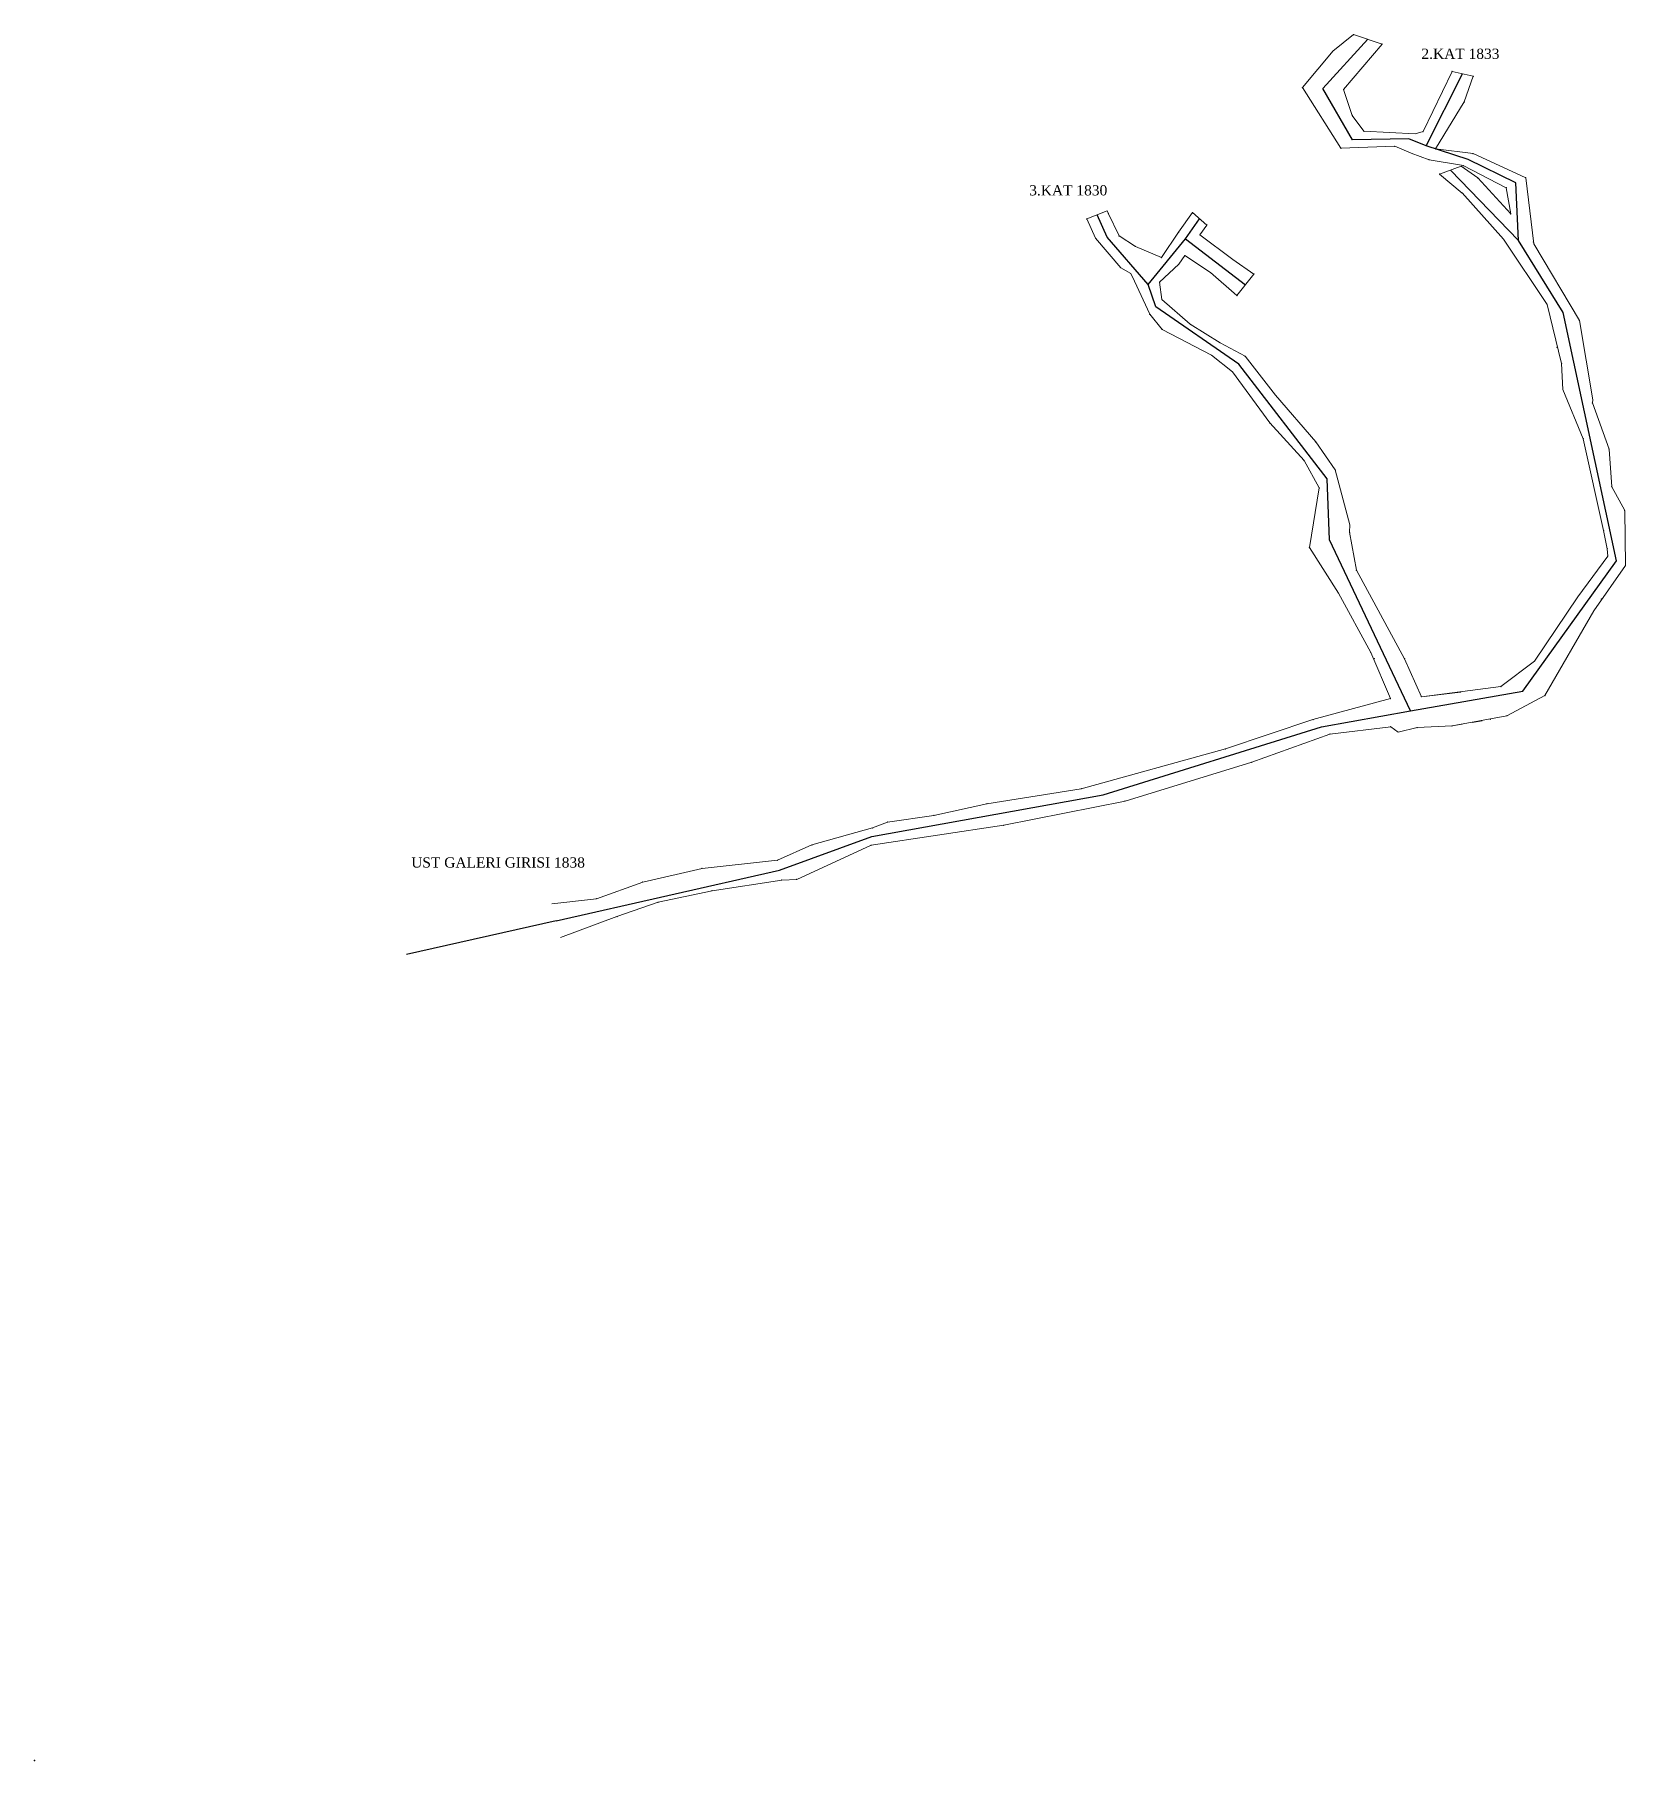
# Model space of a CAD drawing. Header units: millimetres. Extents: x 241565 to 241720, y 4251664 to 4251833.
import ezdxf

# ---------------------------------------------------------------- set-up
doc = ezdxf.new("R2010")
doc.units = ezdxf.units.MM
for name, color, linetype, lineweight, true_color in [('1_FERE', 30, 'Continuous', 0, 0xff7f00), ('2_KAT_1832_', 91, 'Continuous', 0, 0x7fff7f), ('3_KAT_1830', 232, 'Continuous', 0, 0xcc0066), ('GEOFENCE', 2, 'Continuous', 25, 0xffff00), ('INIT_COORD', 3, 'Continuous', 25, 0x00ff00), ('TEXT_BLUE', 5, 'Continuous', 25, 0x0000ff), ('USTGALERI', 1, 'Continuous', 0, 0xff0000)]:
    doc.layers.add(name, color=color, linetype=linetype, lineweight=lineweight, true_color=true_color)
doc.styles.add('textstyle0', font='')
doc.styles.add('textstyle1', font='')
doc.styles.add('textstyle2', font='')
doc.styles.get('textstyle0').set_extended_font_data('TIMES.TTF')
doc.styles.get('textstyle1').set_extended_font_data('TIMES.TTF')
doc.styles.get('textstyle2').set_extended_font_data('TIMES.TTF')

msp = doc.modelspace()

# ---------------------------------------------------------------- linework, layer by layer
at = {"layer": '1_FERE', "lineweight": 0}
for p, q in [((241672.161727879, 4251808.999034743, 1830.394653320312), (241671.8029777878, 4251809.772203043, 1837.033569335938)), ((241673.66, 4251805.77, 1832.900024414062), (241672.161727879, 4251808.999034743, 1830.394653320312)), ((241674.6242828078, 4251808.902878942, 1829.821899414062), (241674.85, 4251807.21, 1832.77001953125))]:
    msp.add_line(p, q, dxfattribs=at)
for p in [(241674.85, 4251807.21), (241673.66, 4251805.77)]:
    msp.add_point(p, dxfattribs=at)
at = {"layer": '2_KAT_1832_', "lineweight": 0}
for p, q in [((241693.6031756692, 4251833.141199804, 1890.003295898438), (241691.5833067519, 4251831.515451651, 1889.772216796875)), ((241693.6031756692, 4251833.141199804, 1890.003295898438), (241696.3863093748, 4251832.20995376, 1834.94091796875)), ((241688.5952257426, 4251827.948097258, 1889.285888671875), (241691.6224861628, 4251831.533010914, 1889.774780273438)), ((241692.625414457, 4251827.753521799, 1834.23095703125), (241696.3863093748, 4251832.20995376, 1834.94091796875)), ((241700.4016810555, 4251823.653148874, 1888.860229492188), (241703.2361162927, 4251829.529231583, 1889.84765625)), ((241703.2361162927, 4251829.529231583, 1889.84765625), (241705.3142001967, 4251829.053569415, 1890.029541015625)), ((241692.3664664618, 4251822.008875964, 1833.175170898438), (241688.5933844451, 4251827.96167975, 1833.775146484375)), ((241705.3142001967, 4251829.053569415, 1890.029541015625), (241704.4375252351, 4251826.550983595, 1889.517333984375)), ((241692.625414457, 4251827.753521799, 1834.23095703125), (241693.4757633865, 4251825.224778232, 1888.949096679688)), ((241704.4375252351, 4251826.550983595, 1889.517333984375), (241701.6252938802, 4251821.950042791, 1889.152587890625)), ((241694.6123337586, 4251823.671974768, 1888.7529296875), (241693.4757633865, 4251825.224778232, 1888.949096679688)), ((241694.6123337586, 4251823.671974768, 1888.76171875), (241699.6429800252, 4251823.436778182, 1888.797607421875)), ((241699.6429800252, 4251823.436778182, 1888.797607421875), (241700.4016810555, 4251823.653148874, 1888.860229492188)), ((241692.3657540113, 4251822.01, 1832.900024414062), (241697.6340390201, 4251822.210792631, 1832.385131835938)), ((241697.6340390201, 4251822.210792631, 1832.385131835938), (241699.2444677021, 4251821.547372827, 1832.940185546875)), ((241699.2444677021, 4251821.547372827, 1832.940185546875), (241700.9913415053, 4251820.878845429, 1833.110229492188)), ((241701.6252938802, 4251821.950042791, 1889.15087890625), (241705.28649313, 4251821.494710505, 1890.393920898438)), ((241700.9956038802, 4251820.883731512, 1889.086547851562), (241704.3420036644, 4251820.312177015, 1889.87744140625))]:
    msp.add_line(p, q, dxfattribs=at)
for p in [(241693.6031756692, 4251833.141199804), (241696.3863093748, 4251832.20995376), (241703.2361162927, 4251829.529231583), (241688.595, 4251827.948), (241705.3142001967, 4251829.053569415), (241692.625414457, 4251827.753521799), (241704.4375252351, 4251826.550983595), (241693.476, 4251825.225), (241694.6123337586, 4251823.671974768), (241700.4016810555, 4251823.653148874), (241692.3664664618, 4251822.008875964), (241697.6340390201, 4251822.210792631), (241701.6252938802, 4251821.950042791), (241705.28649313, 4251821.494710505), (241700.9956038802, 4251820.883731512), (241704.3364416692, 4251820.31995063)]:
    msp.add_point(p, dxfattribs=at)
at = {"layer": '3_KAT_1830', "lineweight": 0}
for p, q in [((241667.5094405441, 4251815.108084194, 1830.244384765625), (241669.5054450262, 4251815.906485987, 1830.25)), ((241667.5094405441, 4251815.108084194, 1830.244384765625), (241668.3659719859, 4251813.204894115, 1830.190063476562)), ((241669.6048453026, 4251815.652269088, 1830.25), (241669.5054450262, 4251815.906485987, 1830.25)), ((241670.6599654313, 4251813.441955809, 1830.06005859375), (241669.6048453026, 4251815.652269088, 1830.25)), ((241677.8317795041, 4251815.72005973, 1830.051391601562), (241676.4815011397, 4251813.79427388, 1830.169921875)), ((241677.8317795041, 4251815.72005973, 1830.051391601562), (241679.2489534037, 4251814.487909431, 1829.919921875)), ((241678.5759867344, 4251813.552004616, 1829.919921875), (241679.2489534037, 4251814.487909431, 1829.919921875)), ((241679.2489534037, 4251814.487909431, 1829.919921875), (241679.2926389874, 4251814.555233446, 1829.919921875)), ((241668.3659719859, 4251813.204894115, 1830.190063476562), (241670.8306382984, 4251810.319999999, 1830.200073242188)), ((241672.2598613662, 4251812.404814007, 1829.930053710938), (241670.6599654313, 4251813.441955809, 1830.06005859375)), ((241676.4815011397, 4251813.79427388, 1830.169921875), (241674.8063150795, 4251811.321032868, 1829.919921875)), ((241678.5760964401, 4251813.551922253, 1829.919921875), (241681.8020012988, 4251811.130059155, 1830.139892578125)), ((241672.2598613662, 4251812.404814007, 1829.930053710938), (241674.8063150795, 4251811.321032868, 1829.919921875)), ((241676.5022011776, 4251810.667960016, 1829.919921875), (241677.1098855525, 4251811.513075768, 1829.919921875)), ((241679.6113506972, 4251809.857034173, 1830.169921875), (241677.1099999998, 4251811.513, 1829.919921875)), ((241681.8020012988, 4251811.130059155, 1830.139892578125), (241683.849171529, 4251809.696661412, 1830.169921875)), ((241670.8306382984, 4251810.319999999, 1808.713623046875), (241671.8029777877, 4251809.772203043, 1837.033569335938)), ((241674.6242828078, 4251808.902878942, 1830.089965820312), (241676.5022011776, 4251810.667960016, 1829.919921875)), ((241682.1875092886, 4251807.594261357, 1830.169921875), (241679.6113506972, 4251809.857034173, 1830.169921875)), ((241683.849171529, 4251809.696661412, 1830.169921875), (241682.1875092886, 4251807.594261357, 1830.169921875))]:
    msp.add_line(p, q, dxfattribs=at)
for p in [(241667.509, 4251815.108), (241669.6048453026, 4251815.652269088), (241677.832, 4251815.72), (241679.2489534037, 4251814.487909431), (241668.3659719859, 4251813.204894115), (241670.6599654313, 4251813.441955809), (241676.4815011397, 4251813.79427388), (241678.576, 4251813.552), (241672.2598613662, 4251812.404814007), (241674.8063150795, 4251811.321032868), (241677.11, 4251811.513), (241670.8306382984, 4251810.319999999), (241676.5022011776, 4251810.667960016), (241679.611, 4251809.857), (241683.849, 4251809.697), (241674.6242828078, 4251808.902878942), (241682.188, 4251807.594)]:
    msp.add_point(p, dxfattribs=at)
at = {"layer": 'GEOFENCE'}
for p, q in [((241690.6103200999, 4251827.850809529, 1830), (241694.994742522, 4251832.675576782, 1830)), ((241693.4894001103, 4251822.840425367, 1830), (241690.6103200999, 4251827.850809529, 1830)), ((241700.6965112804, 4251822.265997151, 1830), (241704.2751582447, 4251829.291400499, 1830)), ((241699.0178600378, 4251822.931970753, 1830), (241693.4894001103, 4251822.840425367, 1830)), ((241700.6965112804, 4251822.265997151, 1830), (241699.0178600378, 4251822.931970753, 1830)), ((241704.8142483972, 4251820.903443759, 1830), (241700.6965112804, 4251822.265997151, 1830)), ((241709.739181433, 4251812.984916124, 1830), (241703.0718312197, 4251819.870354004, 1830)), ((241709.4920741069, 4251818.636442106, 1830), (241704.8142483972, 4251820.903443759, 1830)), ((241709.739181433, 4251812.984916124, 1830), (241709.4920741069, 4251818.636442106, 1830)), ((241669.5129687086, 4251813.323424961, 1830), (241668.5074427851, 4251815.50728509, 1830)), ((241677.1622746798, 4251813.163367503, 1830), (241678.5403664539, 4251815.10398458, 1830)), ((241673.5227079732, 4251808.669960774, 1830), (241669.5129687086, 4251813.323424961, 1830)), ((241673.5227079727, 4251808.669960774, 1830), (241677.1622746798, 4251813.163367503, 1830)), ((241677.1622746798, 4251813.163367503, 1830), (241683.0183404088, 4251808.645461384, 1830)), ((241714.1130769784, 4251805.942192795, 1830), (241709.739181433, 4251812.984916124, 1830)), ((241674.255, 4251806.49, 1830), (241673.5227079727, 4251808.669960774, 1830)), ((241682.375, 4251800.895, 1830), (241674.255, 4251806.49, 1830)), ((241719.3346592592, 4251781.65240052, 1830), (241714.1130769784, 4251805.942192795, 1830)), ((241691.03, 4251789.665, 1830), (241682.375, 4251800.895, 1830)), ((241691.2492898375, 4251783.700063193, 1830), (241691.03, 4251789.665, 1830)), ((241699.1572722418, 4251766.979683701, 1830), (241691.2492898375, 4251783.700063193, 1830)), ((241710.164116852, 4251768.903765868, 1830), (241719.3346592592, 4251781.65240052, 1830)), ((241699.1572722415, 4251766.979683701, 1830), (241710.164116852, 4251768.903765868, 1830)), ((241669.1153586188, 4251758.749398336, 1830), (241690.4624121815, 4251765.409367272, 1830)), ((241690.4624121815, 4251765.409367272, 1830), (241699.1572722418, 4251766.979683701, 1830)), ((241646.4797699747, 4251754.672364771, 1830), (241669.1153586188, 4251758.749398336, 1830)), ((241637.4505000009, 4251751.384, 1830), (241646.4797699747, 4251754.672364771, 1830)), ((241615.601, 4251746.435000001, 1830), (241637.4505000009, 4251751.384, 1830)), ((241615.601, 4251746.435000001, 1830), (241600.9715808311, 4251743.121377395, 1830))]:
    msp.add_line(p, q, dxfattribs=at)
at = {"layer": 'INIT_COORD'}
msp.add_point((241564.57, 4251664.285), dxfattribs=at)
at = {"layer": 'USTGALERI', "lineweight": 0}
for p, q in [((241705.28649313, 4251821.494710505, 1833.586791992188), (241710.44156392, 4251819.12088039, 1833.970947265625)), ((241702.0097227181, 4251819.492751243, 1840.59765625), (241704.1339397212, 4251820.247956766, 1890.275268554688)), ((241704.2348296738, 4251817.635011327, 1840.510009765625), (241702.0097227181, 4251819.492751243, 1840.59765625)), ((241705.744, 4251819.118, 1890.875366210938), (241704.1339397212, 4251820.247956766, 1890.275268554688)), ((241704.3364416692, 4251820.31995063, 1833.5859375), (241708.5425842938, 4251818.152003823, 1834.0009765625)), ((241708.9856648349, 4251815.593116761, 1893.737915039062), (241705.744, 4251819.118, 1890.875366210938)), ((241708.5425842938, 4251818.152003823, 1834.0009765625), (241708.985664835, 4251815.593116761, 1838.916259765625)), ((241710.44156392, 4251819.12088039, 1833.970947265625), (241711.2219865023, 4251812.668792969, 1895.6162109375)), ((241704.225, 4251817.646, 1889.768188476562), (241708.279, 4251813.114, 1893.460571289062)), ((241708.279, 4251813.114, 1893.460571289062), (241712.53, 4251806.733, 1897.246948242188)), ((241715.6961539567, 4251805.151385591, 1899.047973632812), (241711.2219865023, 4251812.668792969, 1895.6162109375)), ((241674.85, 4251807.21, 1832.77001953125), (241677.63, 4251804.79, 1835.949951171875)), ((241712.53, 4251806.733, 1897.246948242188), (241713.9531253667, 4251800.962293992, 1839.870971679688)), ((241674.88, 4251804.29, 1834.640014648438), (241673.66, 4251805.77, 1832.900024414062)), ((241679.72, 4251801.76, 1839.160034179688), (241674.88, 4251804.29, 1834.640014648438)), ((241677.63, 4251804.79, 1835.949951171875), (241680.54, 4251802.97, 1839.030029296875)), ((241715.6961539567, 4251805.151385591, 1899.047973632812), (241717.0074067531, 4251797.409646452, 1840.053100585938)), ((241680.54, 4251802.97, 1839.030029296875), (241682.99, 4251801.66, 1839.56005859375)), ((241681.76, 4251800.13, 1839.4599609375), (241679.72, 4251801.76, 1839.160034179688)), ((241682.99, 4251801.66, 1839.56005859375), (241685.97, 4251797.86, 1839.56005859375)), ((241713.9531253667, 4251800.962293992, 1839.870971679688), (241714.0680256761, 4251798.403788115, 1840.023071289062)), ((241685.41, 4251795.14, 1839.56005859375), (241681.76, 4251800.13, 1839.4599609375)), ((241685.97, 4251797.86, 1839.56005859375), (241689.9, 4251793.29, 1839.4599609375)), ((241716.0673303466, 4251793.593975026, 1839.701049804688), (241714.0680256761, 4251798.403788115, 1840.023071289062)), ((241717.0074067531, 4251797.409646452, 1840.053100585938), (241716.974543402, 4251797.100670463, 1839.990966796875)), ((241716.974543402, 4251797.100670463, 1839.990966796875), (241718.6031980026, 4251792.5885747, 1840.857055664062)), ((241688.76, 4251791.46, 1839.359985351562), (241685.41, 4251795.14, 1839.56005859375)), ((241689.9, 4251793.29, 1839.4599609375), (241691.81, 4251790.55, 1839.359985351562)), ((241718.0620297383, 4251784.633543908, 1839.651000976562), (241716.0673303466, 4251793.593975026, 1839.701049804688)), ((241718.6031980026, 4251792.5885747, 1840.857055664062), (241718.8641490449, 4251788.894423692, 1839.671020507812)), ((241690.25, 4251788.78, 1839.359985351562), (241688.76, 4251791.46, 1839.359985351562)), ((241691.81, 4251790.55, 1839.359985351562), (241693.24, 4251785.18, 1839.359985351562)), ((241689.2770121976, 4251782.952280201, 1839.254028320312), (241690.25, 4251788.78, 1839.359985351562)), ((241718.8641490449, 4251788.894423692, 1839.671020507812), (241720.1366420624, 4251786.566861358, 1839.591064453125)), ((241720.1366420624, 4251786.566861358, 1839.591064453125), (241720.2022499552, 4251781.188839283, 1839.462036132812)), ((241693.24, 4251785.18, 1839.359985351562), (241693.2215674773, 4251784.447846184, 1839.18408203125)), ((241693.8875063616, 4251780.734260947, 1839.064086914062), (241693.2215674773, 4251784.447846184, 1839.18408203125)), ((241718.4164210664, 4251782.827634348, 1839.60107421875), (241718.0620297383, 4251784.633543908, 1839.651000976562)), ((241689.2770121976, 4251782.952280201, 1839.254028320312), (241692.118587565, 4251778.502971401, 1839.114135742188)), ((241718.4164210664, 4251782.827634348, 1839.60107421875), (241718.4670685632, 4251782.115961757, 1839.60205078125)), ((241698.6018292376, 4251772.076125892, 1839.044067382812), (241693.8875063616, 4251780.734260947, 1839.064086914062)), ((241718.4670685632, 4251782.115961757, 1839.60205078125), (241715.5556826462, 4251778.139584988, 1839.382080078125)), ((241717.1054199601, 4251776.742802775, 1839.382080078125), (241720.2022499552, 4251781.188839283, 1839.462036132812)), ((241692.118587565, 4251778.502971401, 1839.114135742188), (241695.2793260103, 4251772.686253736, 1838.854125976562)), ((241715.5556826462, 4251778.139584988, 1839.382080078125), (241711.2998500955, 4251771.826338373, 1839.262084960938)), ((241712.3186585596, 4251768.461148939, 1839.192016601562), (241717.1054199601, 4251776.742802775, 1839.382080078125)), ((241695.2793260103, 4251772.686253736, 1838.854125976562), (241697.205541868, 4251768.173836871, 1838.854125976562)), ((241700.2425412564, 4251768.351596942, 1838.93408203125), (241698.6018292376, 4251772.076125892, 1839.044067382812)), ((241708.0095751445, 4251769.346382799, 1839.002075195312), (241711.2998500955, 4251771.826338373, 1839.262084960938)), ((241700.2425412564, 4251768.351596942, 1838.93408203125), (241708.0095751445, 4251769.346382799, 1839.002075195312)), ((241704.0789740624, 4251768.814152726, 1842.320068359375), (241700.2425412564, 4251768.351596942, 1838.93408203125)), ((241689.6278038356, 4251766.121612735, 1838.552978515625), (241697.205541868, 4251768.173836871, 1838.854125976562)), ((241712.3186585596, 4251768.461148939, 1839.192016601562), (241708.6064023376, 4251766.487558527, 1839.0419921875)), ((241681.0627103433, 4251763.254009067, 1838.670043945312), (241689.6278038356, 4251766.121612735, 1838.552978515625)), ((241697.2457702621, 4251765.423228223, 1838.754028320312), (241691.2970205274, 4251764.697121808, 1838.64306640625)), ((241697.2457702621, 4251765.423228223, 1838.754028320312), (241697.9509043989, 4251764.898037861, 1838.794067382812)), ((241699.8183872915, 4251765.337337483, 1838.814086914062), (241703.2336846369, 4251765.492774099, 1839.02001953125)), ((241708.6064023376, 4251766.487558527, 1839.0419921875), (241703.2336846369, 4251765.492774099, 1839.02001953125)), ((241703.2336846369, 4251765.492774099, 1840), (241704.2191465329, 4251765.66267069, 1840)), ((241705.2046084289, 4251765.83256728, 1840), (241706.1900703249, 4251766.002463872, 1840)), ((241683.6394317043, 4251761.948859024, 1838.629028320312), (241691.2970205274, 4251764.697121808, 1838.64306640625)), ((241697.9509043989, 4251764.898037861, 1838.794067382812), (241699.8183872915, 4251765.337337483, 1838.814086914062)), ((241666.972167965, 4251759.345596777, 1838.535034179688), (241681.0627103433, 4251763.254009067, 1838.670043945312)), ((241671.2585492727, 4251758.153199893, 1838.51513671875), (241683.6394317043, 4251761.948859024, 1838.629028320312)), ((241657.7311144589, 4251757.883936909, 1838.455078125), (241666.972167965, 4251759.345596777, 1838.535034179688)), ((241652.5499981279, 4251756.742629992, 1838.759033203125), (241657.7311144589, 4251757.883936909, 1838.455078125)), ((241659.3876771629, 4251755.77350645, 1838.455078125), (241671.2585492727, 4251758.153199893, 1838.51513671875)), ((241640.6166120187, 4251753.864621021, 1838.35205078125), (241646.5502925444, 4251755.513137722, 1838.452026367188)), ((241646.4092474049, 4251753.83159182, 1838.452026367188), (241659.3876771629, 4251755.77350645, 1838.455078125)), ((241648.023236482, 4251756.08565919, 1838.419067382812), (241646.5502925444, 4251755.513137722, 1838.452026367188)), ((241648.023236482, 4251756.08565919, 1838.419067382812), (241652.5499981279, 4251756.742629992, 1838.759033203125)), ((241637.236, 4251752.356, 1838.2509765625), (241640.6166120187, 4251753.864621021, 1838.35205078125)), ((241639.1311424435, 4251750.475638379, 1839.042114257812), (241646.4092474049, 4251753.83159182, 1838.452026367188)), ((241629.878, 4251751.554, 1838.156982421875), (241637.236, 4251752.356, 1838.2509765625)), ((241619.532, 4251748.588, 1838.232055664062), (241624.071, 4251750.215, 1838.233032226562)), ((241624.071, 4251750.215, 1838.233032226562), (241629.878, 4251751.554, 1838.156982421875)), ((241637.665, 4251750.412, 1838.2509765625), (241630.843, 4251749.38, 1838.235961914062)), ((241637.665, 4251750.412, 1838.2509765625), (241639.1311424435, 4251750.475638379, 1839.042114257812)), ((241619.532, 4251748.588, 1838.232055664062), (241615.18, 4251748.081, 1838.069946289062)), ((241630.843, 4251749.38, 1838.235961914062), (241625.575, 4251748.247, 1838.192993164062)), ((241621.539, 4251746.841, 1838.225952148438), (241616.022, 4251744.789, 1838.22998046875)), ((241625.575, 4251748.247, 1838.192993164062), (241621.539, 4251746.841, 1838.225952148438))]:
    msp.add_line(p, q, dxfattribs=at)
for p in [(241702.0097227181, 4251819.492751243), (241704.1339397212, 4251820.247956766), (241705.744, 4251819.118), (241708.5425842938, 4251818.152003823), (241710.44156392, 4251819.12088039), (241704.225, 4251817.646), (241708.9856648349, 4251815.593116761), (241708.279, 4251813.114), (241711.199362866, 4251812.85583225), (241712.53, 4251806.733), (241674.88, 4251804.29), (241677.63, 4251804.79), (241715.6961539567, 4251805.151385591), (241713.5125030239, 4251802.548182862), (241679.72, 4251801.76), (241682.99, 4251801.66), (241713.9531253667, 4251800.962293992), (241716.974543402, 4251797.100670463), (241685.41, 4251795.14), (241689.9, 4251793.29), (241716.0673303466, 4251793.593975026), (241718.6031980026, 4251792.5885747), (241688.76, 4251791.46), (241691.81, 4251790.55), (241690.25, 4251788.78), (241718.8641490449, 4251788.894423692), (241720.1366420624, 4251786.566861358), (241693.2215674773, 4251784.447846184), (241718.0620297383, 4251784.633543908), (241689.2770121976, 4251782.952280201), (241718.4164210664, 4251782.827634348), (241693.8875063616, 4251780.734260947), (241718.4670685632, 4251782.115961757), (241720.2022499552, 4251781.188839283), (241692.118587565, 4251778.502971401), (241715.5556826462, 4251778.139584988), (241717.8485610969, 4251777.92942016), (241717.1054199601, 4251776.742802775), (241695.2793260103, 4251772.686253736), (241695.6491635348, 4251772.091997869), (241698.6018292376, 4251772.076125892), (241711.2998500955, 4251771.826338373), (241704.0789740624, 4251768.814152726), (241708.0095751445, 4251769.346382799), (241697.205541868, 4251768.173836871), (241700.2425412564, 4251768.351596942), (241712.3186585596, 4251768.461148939), (241689.6278038356, 4251766.121612735), (241697.2457702621, 4251765.423228223), (241703.2336846369, 4251765.492774099), (241703.2336846369, 4251765.492774099), (241706.977675155, 4251766.13824931), (241706.977675155, 4251766.13824931), (241708.6064023376, 4251766.487558527), (241691.2970205274, 4251764.697121808), (241697.9509043989, 4251764.898037861), (241699.8183872915, 4251765.337337483), (241681.0627103433, 4251763.254009067), (241683.6394317043, 4251761.948859024), (241666.972167965, 4251759.345596777), (241657.7311144589, 4251757.883936909), (241671.2585492727, 4251758.153199893), (241646.5502925444, 4251755.513137722), (241648.023236482, 4251756.08565919), (241652.5499981279, 4251756.742629992), (241659.3876771629, 4251755.77350645), (241640.6166120187, 4251753.864621021), (241646.4092474049, 4251753.83159182), (241637.236, 4251752.356), (241624.071, 4251750.215), (241629.878, 4251751.554), (241637.665, 4251750.412), (241639.1311424435, 4251750.475638379), (241619.532, 4251748.588), (241630.843, 4251749.38), (241621.539, 4251746.841), (241625.575, 4251748.247)]:
    msp.add_point(p, dxfattribs=at)

# ---------------------------------------------------------------- texts
at = {"layer": 'TEXT_BLUE', "lineweight": 0}
for s, style, p in [('2.KAT 1833', 'textstyle0', (241700.2392587421, 4251830.760548803)), ('3.KAT 1830', 'textstyle1', (241661.8743492129, 4251817.401339235)), ('UST GALERI GIRISI 1838', 'textstyle2', (241601.4191687047, 4251751.641311116))]:
    msp.add_text(s, height=1, dxfattribs=dict(at, style=style)).set_placement(p)

doc.saveas('drawing.dxf')
